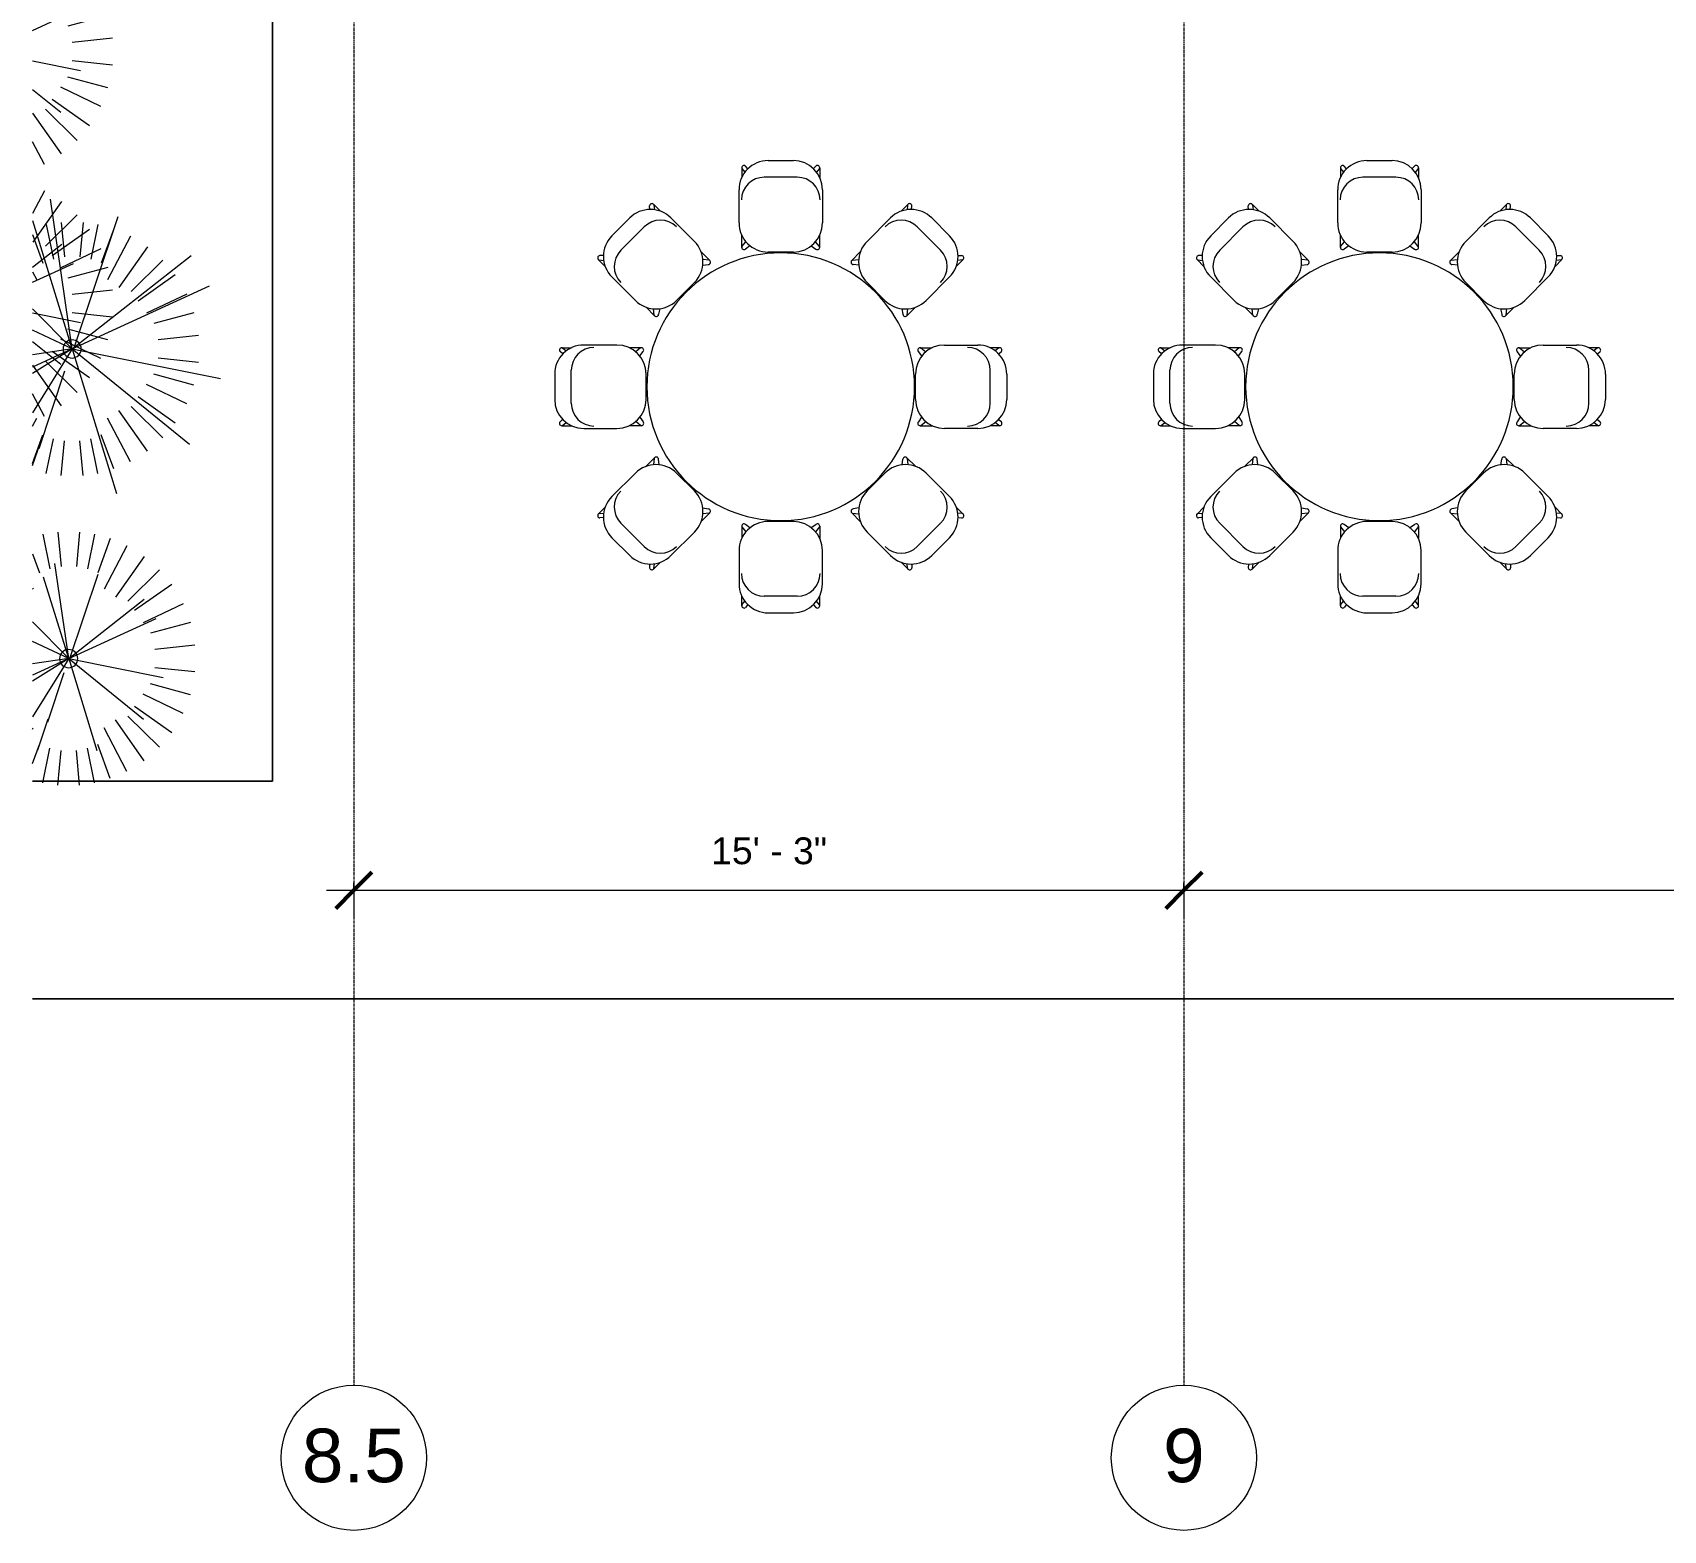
# Model space of a CAD drawing. Header units: inches. Extents: x 30 to 2293, y -1876 to -115.
# Drawn here: x 126.5 to 486, y -1875.9 to -1545.7 of the extents above; entities that cross this region are included whole.
import ezdxf

# ---------------------------------------------------------------- set-up
doc = ezdxf.new("R2010")
doc.units = ezdxf.units.IN
doc.header["$MEASUREMENT"] = 0
doc.linetypes.add('Grid Line 1_2_', pattern=[0.875, 0.5, -0.125, 0.125, -0.125])
for name, color, linetype, lineweight in [('A-ANNO-DIMS', 211, 'Continuous', 9), ('A-ANNO-DIMS-64', 211, 'Continuous', 9), ('C-TOPO', 7, 'Continuous', 9), ('I-FURN', 30, 'Continuous', 9), ('I-FURN-PNLS', 30, 'Continuous', 9), ('L-PLNT', 71, 'Continuous', 9), ('S-GRID', 1, 'Continuous', 9), ('S-GRID-IDEN', 1, 'Continuous', 9)]:
    doc.layers.add(name, color=color, linetype=linetype, lineweight=lineweight)
doc.styles.add('Arial', font='arial.ttf', dxfattribs={"height": 5.901198})
doc.styles.add('Arial_1', font='arial.ttf', dxfattribs={"height": 11.802395})
doc.dimstyles.new('Linear_-_3_32__Arial_3', dxfattribs={"dimscale": 12, "dimtxt": 6, "dimasz": 0.666667, "dimexe": 0.5, "dimexo": 0.333333, "dimgap": 0.333333, "dimtad": 1, "dimdec": 0, "dimzin": 1, "dimdsep": 46, "dimlunit": 4, "dimtxsty": 'Arial', "dimblk1": 'OBLIQUE', "dimblk2": 'OBLIQUE', "dimsah": 1, "dimcen": 0.09, "dimdle": 0.5, "dimazin": 0, "dimtfac": 1, "dimtdec": 4, "dimtix": 1, "dimtmove": 0, "dimatfit": 3, "dimfxl": 1, "dimtvp": 1, "dimfrac": 2, "dimtolj": 1, "dimtzin": 0, "dimarcsym": 2})

# ---------------------------------------------------------------- blocks, each defined once
blk = doc.blocks.new('Haworth_Pan-Table-Round - 59 dia-V38-Floor Plan - Office Annex')
at = {"layer": 'I-FURN-PNLS', "color": 7}
for start, end in [(90, 270), (270, 90)]:
    blk.add_arc((0, -0.16), 29.5, start, end, dxfattribs=at)
blk = doc.blocks.new('Haworth_Chair_Hi-Pad_Chair - Chair-V39-Floor Plan - Office Annex')
at = {"layer": 'I-FURN', "color": 7}
for p, q in [((-8.6, 8.78), (-8.6, 6.64)), ((-8.56, 8.6), (-7.91, 7.79)), ((-7.2, 8.58), (-7.76, 9.15)), ((2.78, 10.34), (-2.78, 10.34)), ((7.24, 8.54), (7.76, 9.15)), ((8.56, 8.6), (7.91, 7.79)), ((8.6, 8.78), (8.6, 6.64)), ((-9.2, 3.92), (-9.2, -3.38)), ((-3.63, 6.69), (3.63, 6.69)), ((9.2, -3.38), (9.2, 3.92)), ((-8.6, -8.78), (-8.6, -6.09)), ((8.6, -8.78), (8.6, -6.09)), ((-8.56, -8.6), (-7.69, -7.52)), ((-6.71, -8.46), (-7.76, -9.15)), ((-2.78, -9.8), (2.78, -9.8)), ((6.78, -8.4), (7.76, -9.15)), ((8.56, -8.6), (7.69, -7.52))]:
    blk.add_line(p, q, dxfattribs=at)
for centre, radius, start, end in [((-2.78, 3.92), 6.42, 90, 180), ((-8.1, 8.78), 0.502, 47.4599, 201.102), ((2.78, 3.92), 6.42, 360, 90), ((8.1, 8.78), 0.502, 338.898, 132.5401), ((-2.78, -3.38), 6.42, 180, 270), ((-2.78, -3.38), 6.42, 180, 270), ((-2.78, -3.38), 6.42, 180, 270), ((2.78, -3.38), 6.42, 270, 0), ((2.78, -3.38), 6.42, 270, 0), ((-8.1, -8.78), 0.502, 158.898, 312.5401), ((8.1, -8.78), 0.502, 227.4599, 21.102)]:
    blk.add_arc(centre, radius, start, end, dxfattribs=at)
for centre, start_param, end_param in [((-3.63, 1.69), 4.712389, 6.283185), ((3.63, 1.69), 3.141593, 4.712389)]:
    blk.add_ellipse(centre, major_axis=(-5.03, 0), ratio=0.994522, start_param=start_param, end_param=end_param, dxfattribs=at)
blk = doc.blocks.new('Haworth_Chair_Hi-Pad_Chair - Chair-V40-Floor Plan - Office Annex')
at = {"layer": 'I-FURN', "color": 7}
for p, q in [((-8.6, 8.78), (-8.6, 6.09)), ((-8.56, 8.6), (-7.69, 7.52)), ((-6.71, 8.46), (-7.76, 9.15)), ((-2.78, 9.8), (2.78, 9.8)), ((6.78, 8.4), (7.76, 9.15)), ((8.56, 8.6), (7.69, 7.52)), ((8.6, 8.78), (8.6, 6.09)), ((-9.2, -3.92), (-9.2, 3.38)), ((9.2, 3.38), (9.2, -3.92)), ((-8.6, -8.78), (-8.6, -6.64)), ((-3.63, -6.69), (3.63, -6.69)), ((8.6, -8.78), (8.6, -6.64)), ((-8.56, -8.6), (-7.91, -7.79)), ((-7.2, -8.58), (-7.76, -9.15)), ((2.78, -10.34), (-2.78, -10.34)), ((7.24, -8.54), (7.76, -9.15)), ((8.56, -8.6), (7.91, -7.79))]:
    blk.add_line(p, q, dxfattribs=at)
for centre, radius, start, end in [((-2.78, 3.38), 6.42, 90, 180), ((-2.78, 3.38), 6.42, 90, 180), ((-2.78, 3.38), 6.42, 90, 180), ((-8.1, 8.78), 0.502, 47.4599, 201.102), ((2.78, 3.38), 6.42, 360, 90), ((2.78, 3.38), 6.42, 360, 90), ((8.1, 8.78), 0.502, 338.898, 132.5401), ((-2.78, -3.92), 6.42, 180, 270), ((2.78, -3.92), 6.42, 270, 0), ((-8.1, -8.78), 0.502, 158.898, 312.5401), ((8.1, -8.78), 0.502, 227.4599, 21.102)]:
    blk.add_arc(centre, radius, start, end, dxfattribs=at)
for centre, start_param, end_param in [((-3.63, -1.69), 3.141593, 4.712389), ((3.63, -1.69), 4.712389, 6.283185)]:
    blk.add_ellipse(centre, major_axis=(5.03, 0), ratio=0.994522, start_param=start_param, end_param=end_param, dxfattribs=at)
blk = doc.blocks.new('RPC Shrub - Acacia  3_-6_-V42-Floor Plan - Office Annex')
at = {"layer": 'L-PLNT', "color": 252}
for p, q in [((-12.09, 25.26), (-7.86, 16.43)), ((-7.96, 26.84), (-5.59, 18.01)), ((-2.95, 27.84), (-2.02, 18.97)), ((2.95, 27.84), (2.02, 18.97)), ((7.96, 26.84), (5.59, 18.01)), ((12.09, 25.26), (7.86, 16.43)), ((-16.33, 22.75), (-10.57, 14.53)), ((16.33, 22.75), (10.57, 14.53)), ((-19.56, 20.03), (-12.68, 13.05)), ((0, 0), (-8.86, 19.28)), ((0, 0), (4.15, 20.81)), ((19.56, 20.03), (12.68, 13.05)), ((-22.54, 16.61), (-13.53, 10.3)), ((0, 0), (-13.12, 16.68)), ((0, 0), (13.37, 16.47)), ((22.54, 16.61), (13.53, 10.3)), ((-24.88, 12.85), (-15.27, 7.81)), ((24.88, 12.85), (15.27, 7.81)), ((-26.46, 9.16), (-18.94, 6.43)), ((26.46, 9.16), (18.94, 6.43)), ((-27.42, 5.69), (-19.78, 4.12)), ((-18.52, 6.41), (0.29, 0.11)), ((0, 0), (20.28, 6.24)), ((27.42, 5.69), (19.78, 4.12)), ((-27.9, 2.4), (-20.28, 1.69)), ((0, 0), (-21, -3.03)), ((0, 0), (-17.96, -5.53)), ((0, 0), (-8.09, -7.95)), ((0, 0), (-3.76, -7.95)), ((0, 0), (3.65, -7.95)), ((0, 0), (1.15, -7.95)), ((0, 0), (4.94, -7.95)), ((0, 0), (12.85, -7.95)), ((27.9, 2.4), (20.28, 1.69)), ((-27.9, -2.4), (-20.28, -1.69)), ((3.13, -1.05), (14, -4.69)), ((27.9, -2.4), (20.28, -1.69)), ((-27.42, -5.69), (-19.78, -4.12)), ((-23.12, -7.95), (-18.94, -6.43)), ((20.09, -6.82), (13.26, -4.5)), ((23.12, -7.95), (18.94, -6.43)), ((27.42, -5.69), (19.78, -4.12)), ((-15.53, -7.95), (-15.27, -7.81)), ((15.53, -7.95), (15.27, -7.81))]:
    blk.add_line(p, q, dxfattribs=at)
for start, end in [(360, 180), (180, 360)]:
    blk.add_arc((0, 0), 2, start, end, dxfattribs=at)
blk = doc.blocks.new('RPC Shrub - Acacia  3_-6_-V43-Floor Plan - Office Annex')
at = {"layer": 'L-PLNT', "color": 252}
for p, q in [((-12.09, 25.26), (-7.86, 16.43)), ((-7.96, 26.84), (-5.59, 18.01)), ((-2.95, 27.84), (-2.02, 18.97)), ((2.95, 27.84), (2.02, 18.97)), ((7.96, 26.84), (5.59, 18.01)), ((12.09, 25.26), (7.86, 16.43)), ((-16.33, 22.75), (-10.57, 14.53)), ((16.33, 22.75), (10.57, 14.53)), ((-19.56, 20.03), (-12.68, 13.05)), ((-4.7, 10.23), (-8.86, 19.28)), ((2.04, 10.23), (4.15, 20.81)), ((19.56, 20.03), (12.68, 13.05)), ((-22.54, 16.61), (-13.53, 10.3)), ((-8.04, 10.23), (-13.12, 16.68)), ((8.31, 10.23), (13.37, 16.47)), ((22.54, 16.61), (13.53, 10.3)), ((-24.88, 12.85), (-19.89, 10.23)), ((24.88, 12.85), (19.89, 10.23))]:
    blk.add_line(p, q, dxfattribs=at)
blk = doc.blocks.new('RPC Shrub - Thevetia 5_-6_-V45-Floor Plan - Office Annex')
at = {"layer": 'L-PLNT', "color": 252}
for p, q in [((0, 0), (6.52, 32.7)), ((0, 0), (-13.93, 30.29)), ((0, 0), (-20.61, 26.21)), ((-12.09, 25.26), (-7.86, 16.43)), ((-7.96, 26.84), (-5.59, 18.01)), ((-2.95, 27.84), (-2.02, 18.97)), ((0, 0), (21.02, 25.88)), ((2.95, 27.84), (2.02, 18.97)), ((7.96, 26.84), (5.59, 18.01)), ((12.09, 25.26), (7.86, 16.43)), ((-16.33, 22.75), (-10.57, 14.53)), ((16.33, 22.75), (10.57, 14.53)), ((-19.56, 20.03), (-12.68, 13.05)), ((19.56, 20.03), (12.68, 13.05)), ((-22.54, 16.61), (-13.53, 10.3)), ((22.54, 16.61), (13.53, 10.3)), ((-24.88, 12.85), (-15.27, 7.81)), ((24.88, 12.85), (15.27, 7.81)), ((-29.1, 10.08), (0.46, 0.17)), ((-26.46, 9.16), (-18.94, 6.43)), ((0, 0), (31.86, 9.81)), ((26.46, 9.16), (18.94, 6.43)), ((-27.42, 5.69), (-19.78, 4.12)), ((27.42, 5.69), (19.78, 4.12)), ((0, 0), (-33, -4.76)), ((0, 0), (-28.22, -8.69)), ((-27.9, 2.4), (-20.28, 1.69)), ((0, 0), (-8.87, -8.71)), ((0, 0), (-4.12, -8.71)), ((0, 0), (4, -8.71)), ((0, 0), (1.26, -8.71)), ((0, 0), (5.42, -8.71)), ((0, 0), (14.08, -8.71)), ((27.9, 2.4), (20.28, 1.69)), ((-27.9, -2.4), (-20.28, -1.69)), ((4.91, -1.65), (22, -7.37)), ((27.9, -2.4), (20.28, -1.69)), ((-27.42, -5.69), (-19.78, -4.12)), ((-25.22, -8.71), (-18.94, -6.43)), ((25.22, -8.71), (18.94, -6.43)), ((27.42, -5.69), (19.78, -4.12)), ((25.68, -8.71), (20.84, -7.07)), ((-16.99, -8.71), (-15.27, -7.81)), ((16.99, -8.71), (15.27, -7.81))]:
    blk.add_line(p, q, dxfattribs=at)
for start, end in [(360, 180), (180, 360)]:
    blk.add_arc((0, 0), 2, start, end, dxfattribs=at)
blk = doc.blocks.new('Grid - Grid Head - Circle-50561-Floor Plan - Office Annex')
at = {"layer": 'S-GRID-IDEN', "color": 7}
blk.add_circle((0, 0), 0.25, dxfattribs=at)
blk = doc.blocks.new('Open Source Metal Building_Exterior_rvt-1-Floor Plan - Office Annex')
at = {"layer": 'C-TOPO'}
for p, q in [((179.41, -1710.71), (179.41, -1168.34)), ((179.41, -1168.34), (179.41, -1710.71)), ((126.49, -1710.71), (179.41, -1710.71)), ((179.41, -1710.71), (126.49, -1710.71)), ((126.49, -1758.71), (2210.15, -1758.71)), ((2210.15, -1758.71), (126.49, -1758.71))]:
    blk.add_line(p, q, dxfattribs=at)
at = {"layer": 'S-GRID', "linetype": 'Grid Line 1_2_'}
for p, q in [((197.31, -114.83), (197.31, -1843.89)), ((380.31, -114.83), (380.31, -1843.89))]:
    blk.add_line(p, q, dxfattribs=at)
at = {"lineweight": 9}
for name, p, rotation in [('RPC Shrub - Acacia  3_-6_-V43-Floor Plan - Office Annex', (116.26, -1549.91), 269.9999999999999), ('Haworth_Chair_Hi-Pad_Chair - Chair-V40-Floor Plan - Office Annex', (291.43, -1584.28), 180), ('Haworth_Chair_Hi-Pad_Chair - Chair-V40-Floor Plan - Office Annex', (423.43, -1584.28), 180), ('RPC Shrub - Acacia  3_-6_-V43-Floor Plan - Office Annex', (116.26, -1605.46), 269.9999999999999), ('RPC Shrub - Thevetia 5_-6_-V45-Floor Plan - Office Annex', (135.2, -1615.45), 269.9999999999999), ('Haworth_Chair_Hi-Pad_Chair - Chair-V39-Floor Plan - Office Annex', (263.5, -1595.85), 44.99999999999977), ('Haworth_Chair_Hi-Pad_Chair - Chair-V40-Floor Plan - Office Annex', (319.36, -1595.85), 135.0000000000003), ('Haworth_Chair_Hi-Pad_Chair - Chair-V39-Floor Plan - Office Annex', (395.5, -1595.85), 44.99999999999977), ('Haworth_Chair_Hi-Pad_Chair - Chair-V40-Floor Plan - Office Annex', (451.36, -1595.85), 135.0000000000003), ('Haworth_Chair_Hi-Pad_Chair - Chair-V39-Floor Plan - Office Annex', (251.93, -1623.78), 89.99999999999972), ('Haworth_Chair_Hi-Pad_Chair - Chair-V40-Floor Plan - Office Annex', (330.93, -1623.78), 90.00000000000007), ('Haworth_Chair_Hi-Pad_Chair - Chair-V39-Floor Plan - Office Annex', (383.93, -1623.78), 89.99999999999972), ('Haworth_Chair_Hi-Pad_Chair - Chair-V40-Floor Plan - Office Annex', (462.93, -1623.78), 90.00000000000007), ('Haworth_Chair_Hi-Pad_Chair - Chair-V39-Floor Plan - Office Annex', (263.5, -1651.71), 134.9999999999999), ('Haworth_Chair_Hi-Pad_Chair - Chair-V40-Floor Plan - Office Annex', (319.36, -1651.71), 45.00000000000013), ('Haworth_Chair_Hi-Pad_Chair - Chair-V39-Floor Plan - Office Annex', (395.5, -1651.71), 134.9999999999999), ('Haworth_Chair_Hi-Pad_Chair - Chair-V40-Floor Plan - Office Annex', (451.36, -1651.71), 45.00000000000013), ('Haworth_Chair_Hi-Pad_Chair - Chair-V39-Floor Plan - Office Annex', (291.43, -1663.28), 180), ('Haworth_Chair_Hi-Pad_Chair - Chair-V39-Floor Plan - Office Annex', (423.43, -1663.28), 180), ('RPC Shrub - Acacia  3_-6_-V42-Floor Plan - Office Annex', (134.44, -1683.71), 269.9999999999999)]:
    blk.add_blockref(name, p, dxfattribs=dict(at, rotation=rotation))
for p in [(291.43, -1623.62), (423.43, -1623.62)]:
    blk.add_blockref('Haworth_Pan-Table-Round - 59 dia-V38-Floor Plan - Office Annex', p, dxfattribs=at)
at = {"layer": 'S-GRID-IDEN', "attachment_point": 2, "line_spacing_factor": 0.938532, "style": 'Arial_1', "bg_fill": 3, "box_fill_scale": 1.25, "bg_fill_color": 0, "bg_fill_transparency": 0}
for s, insert, char_height, width in [('8.5', (197.31, -1853.47), 11.802, 27.36), ('9', (380.31, -1853.47), 11.8, 10.944)]:
    blk.add_mtext(s, dxfattribs=dict(at, insert=insert, char_height=char_height, width=width))
at = {"color": 170, "lineweight": 5, "xscale": 63.99999999999997, "yscale": 63.99999999999997, "zscale": 63.99999999999997, "rotation": 180}
for p in [(197.31, -1859.89), (380.31, -1859.89)]:
    blk.add_blockref('Grid - Grid Head - Circle-50561-Floor Plan - Office Annex', p, dxfattribs=at)
blk = doc.blocks.new('DIMBLOCK59-Floor Plan - Office Annex')
at = {"layer": 'A-ANNO-DIMS-64', "lineweight": 50}
for p, q in [((197.31, -1734.79), (201.31, -1730.79)), ((380.31, -1734.79), (384.31, -1730.79)), ((197.31, -1734.79), (193.31, -1738.79)), ((380.31, -1734.79), (376.31, -1738.79))]:
    blk.add_line(p, q, dxfattribs=at)
at = {"layer": 'A-ANNO-DIMS-64'}
for p, q in [((191.31, -1734.79), (380.31, -1734.79)), ((197.31, -1733.13), (197.31, -1740.79)), ((197.31, -1734.79), (197.31, -1733.13)), ((380.31, -1733.13), (380.31, -1740.79)), ((380.31, -1734.79), (380.31, -1733.13))]:
    blk.add_line(p, q, dxfattribs=at)
at = {"layer": 'A-ANNO-DIMS-64', "color": 0, "insert": (276.07, -1723.13), "char_height": 5.901, "width": 30.5723, "attachment_point": 1, "line_spacing_factor": 0.938532, "style": 'Arial'}
blk.add_mtext('15\' - 3"', dxfattribs=at)
blk = doc.blocks.new('_Oblique')
at = {"color": 0, "linetype": 'ByBlock', "lineweight": -2}
blk.add_line((-0.5, -0.5), (0.5, 0.5), dxfattribs=at)
blk = doc.blocks.new('DIMBLOCK60-Floor Plan - Office Annex')
at = {"layer": 'A-ANNO-DIMS-64', "lineweight": 50}
for p, q in [((380.31, -1734.79), (384.31, -1730.79)), ((710.31, -1734.79), (714.31, -1730.79)), ((380.31, -1734.79), (376.31, -1738.79)), ((710.31, -1734.79), (706.31, -1738.79))]:
    blk.add_line(p, q, dxfattribs=at)
at = {"layer": 'A-ANNO-DIMS-64'}
for p, q in [((380.31, -1733.13), (380.31, -1740.79)), ((380.31, -1734.79), (380.31, -1733.13)), ((380.31, -1734.79), (710.31, -1734.79)), ((710.31, -1733.13), (710.31, -1740.79)), ((710.31, -1734.79), (710.31, -1733.13))]:
    blk.add_line(p, q, dxfattribs=at)
at = {"layer": 'A-ANNO-DIMS-64', "color": 0, "insert": (532.57, -1723.13), "char_height": 5.901, "width": 30.5723, "attachment_point": 1, "line_spacing_factor": 0.938532, "style": 'Arial'}
blk.add_mtext('27\' - 6"', dxfattribs=at)

msp = doc.modelspace()

# ---------------------------------------------------------------- dimensions: what is measured, and where the dimension line sits
at = {"layer": 'A-ANNO-DIMS'}
for base, p1, p2, override, picture, middle in [((380.31, -1734.79), (197.31, -1729.13), (380.31, -1729.13), {"dimpost": '<>', "dimfxl": 183}, 'DIMBLOCK59-Floor Plan - Office Annex', (288.81, -1727.77)), ((710.31, -1734.79), (380.31, -1729.13), (710.31, -1729.13), {"dimpost": '<>', "dimfxl": 330}, 'DIMBLOCK60-Floor Plan - Office Annex', (545.31, -1727.78))]:
    dim = msp.add_linear_dim(base=base, p1=p1, p2=p2, dimstyle='Linear_-_3_32__Arial_3', override=override, dxfattribs=at)
    dim.commit()
    dim.dimension.update_dxf_attribs({"geometry": picture, "text_midpoint": middle})

# ---------------------------------------------------------------- next in the draw order: block references
at = {"lineweight": 5}
msp.add_blockref('Open Source Metal Building_Exterior_rvt-1-Floor Plan - Office Annex', (0, 0), dxfattribs=at)

doc.saveas('drawing.dxf')
